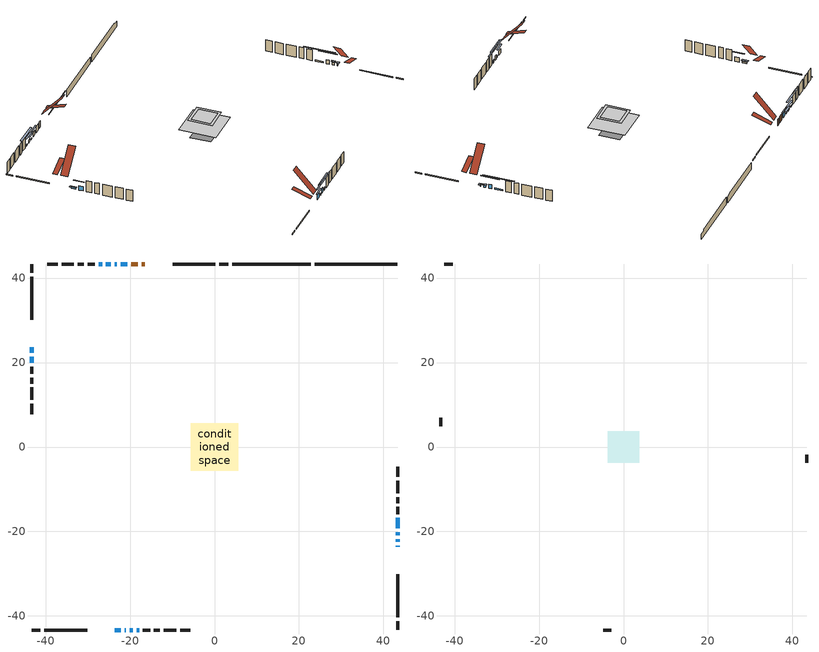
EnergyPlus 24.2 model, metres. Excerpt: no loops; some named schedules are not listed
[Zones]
conditioned space
 floor adiabatic (AdiabaticFloorConstruction): -5.62,-5.62 -5.62,5.62 5.62,5.62 5.62,-5.62 z1.82
 floor foundation (Slab1 construction): -3.18,-3.18 -3.18,3.18 3.18,3.18 3.18,-3.18 z-1.71
 floor foundation (Slab1 construction 1): -3.1,-3.1 -3.1,3.1 3.1,3.1 3.1,-3.1 z-1.73
 wall outside (RimJoist1 construction): 3.22,43.33 1.12,43.33 / -43.33,-43.33 -41.23,-43.33 / -43.33,43.33 -43.33,41.23 / 43.33,-43.33 43.33,-41.23 z0.6:0.9
 wall outside (RimJoist2 construction): 0.19,43.33 -9.94,43.33 / -40.3,-43.33 -30.17,-43.33 / -43.33,40.3 -43.33,30.17 / 43.33,-40.3 43.33,-30.17 z0.6:0.9
 wall outside (AdiabaticWallConstruction 1): -16.46,43.33 -17.2,43.33 / -18.13,43.33 -19.76,43.33 z0.6:2.63
 wall outside (AdiabaticWallConstruction): -20.69,43.33 -22.17,43.33 z0.6:2.02; -23.09,43.33 -23.63,43.33 z0.6:0.88; 43.33,-23.65 43.33,-23.42 / -21.25,-43.33 -21.01,-43.33 z0.6:1.21; -24.55,43.33 -25.7,43.33 z0.6:1.59; -43.33,23.65 -43.33,22.27 z0.6:1.13; 43.33,-22.49 43.33,-21.88 z0.6:1.39; 43.33,-20.95 43.33,-20.16 z0.6:1.87; 43.33,-19.24 43.33,-16.8 / -26.63,43.33 -27.44,43.33 z0.6:1.03; -23.65,-43.33 -22.17,-43.33 z0.6:2; -20.09,-43.33 -19.38,-43.33 / -43.33,21.35 -43.33,19.93 z0.6:2.1; -18.45,-43.33 -17.86,-43.33 z0.6:1.46
 wall outside (Wall1 construction): -28.37,43.33 -30.04,43.33 / -16.93,-43.33 -15.26,-43.33 / -43.33,19 -43.33,17.32 / 43.33,-15.87 43.33,-14.19 z0.6:4.26
 wall outside (Wall2 construction): -30.97,43.33 -32.34,43.33 / -14.33,-43.33 -12.97,-43.33 / -43.33,16.4 -43.33,15.03 / 43.33,-13.26 43.33,-11.9 z0.6:4.26
 wall outside (Wall3 construction): -33.27,43.33 -36.21,43.33 / -12.04,-43.33 -9.1,-43.33 / -43.33,14.1 -43.33,11.16 / 43.33,-10.97 43.33,-8.03 z0.6:4.26
 wall outside (Wall4 construction): -37.14,43.33 -39.56,43.33 / -8.17,-43.33 -5.75,-43.33 / -43.33,10.23 -43.33,7.81 / 43.33,-7.1 43.33,-4.68 z0.6:4.26
 wall foundation (FoundationWall1 construction): 23.72,43.33,-1.71 23.72,43.33,0.6 41.37,43.33,0.6 41.37,43.33,0.06 43.33,43.33,0.06 43.33,43.33,-1.71
 wall foundation (FoundationWall2 construction): 4.15,43.33,-1.73 4.15,43.33,0.53 20.93,43.33,0.53 20.93,43.33,0.34 22.8,43.33,0.34 22.8,43.33,-1.73
 window (WindowConstruction): -20.69,43.33 -22.16,43.33 z0.6:2.02
 window (WindowConstruction 10): -23.09,43.33 -23.63,43.33 z0.6:0.88
 window (WindowConstruction 11): 43.33,-23.65 43.33,-23.42 z0.6:1.21
 window (WindowConstruction 5): -24.56,43.33 -25.7,43.33 z0.6:1.59
 window (WindowConstruction 6): -43.33,23.65 -43.33,22.28 z0.6:1.13
 window (WindowConstruction 7): 43.33,-22.49 43.33,-21.88 z0.6:1.39
 window (WindowConstruction 8): 43.33,-20.95 43.33,-20.17 z0.6:1.87
 window (WindowConstruction 12): 43.33,-19.24 43.33,-16.8 z0.6:1.03
 window (WindowConstruction 13): -26.63,43.33 -27.44,43.33 z0.6:1.03
 window (WindowConstruction 1): -23.65,-43.33 -22.17,-43.33 z0.6:2
 window (WindowConstruction 9): -21.24,-43.33 -21.02,-43.33 z0.6:1.21
 window (WindowConstruction 2): -20.09,-43.33 -19.38,-43.33 z0.6:2.1
 window (WindowConstruction 3): -18.45,-43.33 -17.86,-43.33 z0.6:1.46
 window (WindowConstruction 4): -43.33,21.35 -43.33,19.93 z0.6:2.1
 door (Door): -16.46,43.33 -17.2,43.33 z0.6:2.63
 door (Door 1): -18.13,43.33 -19.76,43.33 z0.6:2.63
 ceiling adiabatic (AdiabaticFloorConstruction): 5.62,-5.62 5.62,5.62 -5.62,5.62 -5.62,-5.62 z1.82
attic - vented
 floor to conditioned space (Floor1 construction Reversed): -2.9,-2.9 -2.9,2.9 2.9,2.9 2.9,-2.9 z4.26
 floor to conditioned space (Floor2 construction Reversed): -3.7,-3.7 -3.7,3.7 3.7,3.7 3.7,-3.7 z4.26
 wall outside (Wall5 construction): -40.49,43.33 -42.4,43.33 / -4.82,-43.33 -2.9,-43.33 / -43.33,6.88 -43.33,4.97 / 43.33,-3.75 43.33,-1.84 z0.6:4.26
 roof outside (Roof1 construction): -12.36,43.33,4.26 -12.36,37.68,6.14 -10.87,37.68,6.14 -10.87,43.33,4.26; -27.75,-43.33,4.26 -27.75,-37.68,6.14 -29.24,-37.68,6.14 -29.24,-43.33,4.26; -43.33,27.75,4.26 -37.68,27.75,6.14 -37.68,29.24,6.14 -43.33,29.24,4.26; 43.33,-27.75,4.26 37.68,-27.75,6.14 37.68,-29.24,6.14 43.33,-29.24,4.26
 roof outside (Roof2 construction): -15.53,43.33,4.26 -15.53,37.23,10.86 -13.29,37.23,10.86 -13.29,43.33,4.26; -24.58,-43.33,4.26 -24.58,-37.23,10.86 -26.83,-37.23,10.86 -26.83,-43.33,4.26; -43.33,24.58,4.26 -37.23,24.58,10.86 -37.23,26.83,10.86 -43.33,26.83,4.26; 43.33,-24.58,4.26 37.23,-24.58,10.86 37.23,-26.83,10.86 43.33,-26.83,4.26
shading: -23.08,43.33 -19.78,43.33 -19.78,43.58 -23.08,43.58 z2.93; -24.85,43.33 -21.87,43.33 -21.87,43.84 -24.85,43.84 z2.1; 43.33,-23.14 43.33,-23.93 44.04,-23.93 44.04,-23.14 z1.49; -26.92,43.33 -23.34,43.33 -23.34,43.79 -26.92,43.79 z2.81; -43.33,21.98 -43.33,23.95 -43.79,23.95 -43.79,21.98 z1.43; 43.33,-21.58 43.33,-22.79 43.94,-22.79 43.94,-21.58 z1.69; 43.33,-17.72 43.33,-23.39 43.58,-23.39 43.58,-17.72 z4.31; 43.33,-13.14 43.33,-22.9 43.58,-22.9 43.58,-13.14 z4.69; -30.79,43.33 -23.28,43.33 -23.28,43.79 -30.79,43.79 z4.38; -21.26,-43.33 -24.56,-43.33 -24.56,-43.58 -21.26,-43.58 z2.91; -17.82,-43.33 -24.45,-43.33 -24.45,-43.61 -17.82,-43.61 z4.41; -16.33,-43.33 -23.14,-43.33 -23.14,-43.58 -16.33,-43.58 z5.15; -14.81,-43.33 -21.5,-43.33 -21.5,-43.58 -14.81,-43.58 z4.51; -43.33,18.41 -43.33,22.87 -43.58,22.87 -43.58,18.41 z3.62
[Building]
Building 1: Terrain=Suburbs
[Site:Location]
Moncton Intl AP_NB: Latitude {deg}=46.11; Longitude {deg}=-64.68; Time Zone {hr}=-4; Elevation {m}=71; Keep Site Location Information=Yes
[Site:GroundTemperature:Shallow]
1.33672, -0.726403, -0.891626, 0.0874321, 4.0178, 7.92987, 11.3214, 13.4699, 13.6524, 11.905, 8.59993, 4.80787
[Site:WaterMainsTemperature]
Calculation Method=Schedule; Temperature Schedule=mains temperature schedule
[Material] Roughness=Rough; Thermal Absorptance=0.9
Name | Thickness {m} | Conductivity {W/m-K} | Density {kg/m3} | Specific Heat {J/kg-K} | Solar Absorptance | Visible Absorptance
asphalt or fiberglass shingles | 0.00635 | 0.162714 | 1121.4 | 1465.45 | 0.4 | 0.4
ceiling loosefill ins | 0.0846667 | 0.0480833 | 16.02 | 1046.75 | 0.7 | 0.7
ceiling stud and cavity | 0.1397 | 0.101195 | 65.682 | 1177.47 | 0.7 | 0.7
ceiling stud and cavity 1 | 0.1397 | 0.0862361 | 65.682 | 1177.47 | 0.7 | 0.7
concrete 4.0 in. | 0.1016 | 1.803125 | 2242.8 | 837.4 | 0.7 | 0.7
concrete 8.0 in. | 0.2032 | 1.803125 | 2242.8 | 837.4 | 0.7 | 0.7
door material | 0.04445 | 0.188738 | 512.64 | 1214.23 | 0.7 | 0.7
floor covering | 0.0127 | 0.0433444 | 54.468 | 1339.84 | 0.6 | 0.6
floor rigid ins; wall rigid ins 1 | 0.512978 | 0.029427 | 32.04 | 1214.23 | 0.7 | 0.7
floor stud and cavity | 0.1397 | 1.75129 | 37.0049 | 1207.88 | 0.7 | 0.7
furniture material conditioned space 1 | 0.1524 | 0.115458 | 640.8 | 1214.23 | 0.6 | 0.6
gypsum board | 0.0127 | 0.160291 | 801 | 837.4 | 0.6 | 0.6
osb sheathing 0.5 in. | 0.0127 | 0.115458 | 512.64 | 1214.23 | 0.7 | 0.7
osb sheathing 0.75 in. | 0.01905 | 0.115458 | 512.64 | 1214.23 | 0.7 | 0.7
rim joist stud and cavity | 0.0508 | 24.0425 | 6.31874 | 1174.65 | 0.6 | 0.6
rim joist stud and cavity 1 | 0.0508 | 0.153904 | 50.32683 | 1063.81 | 0.6 | 0.6
wall rigid ins | 0.051816 | 0.029427 | 32.04 | 1214.23 | 0.7 | 0.7
wall stud and cavity | 0.1397 | 0.305156 | 139.0536 | 1170.24 | 0.7 | 0.7
wall stud and cavity 1 | 0.1397 | 1.25953 | 139.0536 | 1170.24 | 0.7 | 0.7
wall stud and cavity 2 | 0.1397 | 0.261849 | 139.0536 | 1170.24 | 0.7 | 0.7
wall stud and cavity 3 | 0.1397 | 0.270786 | 139.0536 | 1170.24 | 0.7 | 0.7
wall stud and cavity 4 | 0.0889 | 6.1454 | 50.32683 | 1063.81 | 0.6 | 0.6
wall stud and cavity 5 | 0.0889 | 0.380278 | 52.3479 | 1209.89 | 0.7 | 0.7
wall stud and cavity 6 | 0.0889 | 0.391764 | 83.0341 | 1211.67 | 0.7 | 0.7
wood siding | 0.0254 | 0.102417 | 544.68 | 1172.36 | 0.4 | 0.4
wood siding 1 | 0.00254 | 0.102417 | 544.68 | 1172.36 | 0.4 | 0.4
wood siding 2; wood siding 3; wood siding 4 | 0.0254 | 0.102417 | 544.68 | 1172.36 | 0.7 | 0.7
[WindowMaterial:SimpleGlazingSystem]
Name | U-Factor {W/m2-K} | Solar Heat Gain Coefficient
WindowMaterial | 5.05796 | 0.6
WindowMaterial 1 | 5.05001 | 0.6
WindowMaterial 10 | 2.70102 | 0.44
WindowMaterial 11 | 3.05874 | 0.4
WindowMaterial 2 | 5.0608 | 0.6
WindowMaterial 3 | 2.134928 | 0.46
WindowMaterial 4 | 5.37877 | 0.72
WindowMaterial 5 | 2.0191 | 0.54
WindowMaterial 6 | 2.18206 | 0.43
WindowMaterial 7 | 2.137767 | 0.46
WindowMaterial 8 | 5.03979 | 0.6
WindowMaterial 9 | 2.77995 | 0.41
[Construction]
AdiabaticFloorConstruction: floor stud and cavity, floor rigid ins, osb sheathing 0.75 in., floor covering
AdiabaticWallConstruction: wood siding 3, wall rigid ins 1, wall stud and cavity 5, gypsum board
AdiabaticWallConstruction 1: wood siding 4, wall rigid ins 1, wall stud and cavity 5, gypsum board
Door; Door 1: door material
Floor1 construction Reversed: gypsum board, ceiling stud and cavity, ceiling loosefill ins
Floor2 construction Reversed: gypsum board, ceiling stud and cavity 1, ceiling loosefill ins
FoundationWall1 construction; FoundationWall2 construction: concrete 8.0 in.
furniture construction conditioned space 1: furniture material conditioned space 1
PartitionWallConstruction: gypsum board, wall stud and cavity 6, gypsum board
RimJoist1 construction: wood siding 2, rim joist stud and cavity
RimJoist2 construction: wood siding 2, rim joist stud and cavity 1
Roof1 construction; Roof2 construction: asphalt or fiberglass shingles
Slab1 construction; Slab1 construction 1: concrete 4.0 in.
Wall1 construction: wood siding, wall rigid ins, osb sheathing 0.5 in., wall stud and cavity, gypsum board
Wall2 construction: wood siding, osb sheathing 0.5 in., wall stud and cavity 1, gypsum board
Wall3 construction: wood siding, wall rigid ins, osb sheathing 0.5 in., wall stud and cavity 2, gypsum board
Wall4 construction: wood siding, wall rigid ins, osb sheathing 0.5 in., wall stud and cavity 3, gypsum board
Wall5 construction: wood siding 1, wall stud and cavity 4
WindowConstruction: WindowMaterial
WindowConstruction 1: WindowMaterial 1
WindowConstruction 10: WindowMaterial 10
WindowConstruction 11; WindowConstruction 9: WindowMaterial 9
WindowConstruction 12; WindowConstruction 13: WindowMaterial 11
WindowConstruction 2: WindowMaterial 2
WindowConstruction 3: WindowMaterial 3
WindowConstruction 4: WindowMaterial 4
WindowConstruction 5: WindowMaterial 5
WindowConstruction 6: WindowMaterial 6
WindowConstruction 7: WindowMaterial 7
WindowConstruction 8: WindowMaterial 8
[Zone] Multiplier=1; Part of Total Floor Area=Yes
Name | Volume {m3}
attic - vented | 80.1104
conditioned space | 506.5
[Space]
Name | Zone | Volume {m3}
attic - vented 1 | attic - vented | 80.1104
conditioned space 1 | conditioned space | 506.5
[ZoneInfiltration:EffectiveLeakageArea]
infil attic - vented 1: Zone or Space=attic - vented 1; Schedule=Always On Discrete; Effective Air Leakage Area {cm2}=3121.06; Stack Coefficient=0.000713794; Wind Coefficient=1.80512e-05
[ZoneMixing]
whole house fan mix: Zone or Space=attic - vented; Schedule=Always On Continuous; Design Flow Rate Calculation Method=Flow/Zone; Design Flow Rate {m3/s}=0; Source Zone or Space=conditioned space
[SurfaceProperty:ExposedFoundationPerimeter] Exposed Perimeter Calculation Method=TotalExposedPerimeter
Name | Total Exposed Perimeter {m}
Slab1 | 19.605
Slab1 1 | 18.648
[InternalMass] Zone or ZoneList=conditioned space; Space or SpaceList=conditioned space 1
Name | Construction | Surface Area {m2}
furniture mass conditioned space 1 | furniture construction conditioned space 1 | 82.0798
partition wall mass | PartitionWallConstruction | 205.2
[Lights]
interior lighting: Zone or ZoneList or Space or SpaceList=conditioned space 1; Schedule=interior lighting schedule; Design Level Calculation Method=LightingLevel; Lighting Level {W}=343.2; Return Air Fraction=0; Fraction Radiant=0.6; Fraction Visible=0.2; Fraction Replaceable=1
[People]
occupants: Zone or ZoneList or Space or SpaceList=conditioned space 1; Number of People Schedule=occupants schedule; Number of People Calculation Method=People; Number of People=3; Fraction Radiant=0.314171; Sensible Heat Fraction=0.56303; Activity Level Schedule=occupants activity schedule; Carbon Dioxide Generation Rate {m3/s-W}=0; Enable ASHRAE 55 Comfort Warnings=No; Mean Radiant Temperature Calculation Type=EnclosureAveraged
[ElectricEquipment] Zone or ZoneList or Space or SpaceList=conditioned space 1; Design Level Calculation Method=EquipmentLevel
Name | Schedule | Design Level {W} | Fraction Latent | Fraction Radiant | Fraction Lost
clothes dryer | clothes dryer schedule | 140.772 | 0.015 | 0.081 | 0.85
clothes washer | clothes washer schedule | 32.1985 | 0.03 | 0.162 | 0.7
cooking range | cooking range schedule | 215.147 | 0.08 | 0.432 | 0.2
dishwasher | dishwasher schedule | 66.8632 | 0.3 | 0.18 | 0.4
fridge | fridge schedule | 72.9452 | 0 | 0.6 | 0
mech vent bath fan 0 | mech vent bath fan 0 schedule | 25.1 | 0 | 0 | 1
mech vent house fan | mech vent house fan schedule | 0 | 0 | 0 | 1
mech vent house fan cfis | mech vent house fan cfis schedule | 0 | 0 | 0 | 0
misc plug loads | misc plug loads schedule | 494.7 | 0.045 | 0.513 | 0.1
whole house fan | Always On Discrete | 0 | 0 | 0 | 1
[OtherEquipment] Zone or ZoneList or Space or SpaceList=conditioned space 1; Design Level Calculation Method=EquipmentLevel
Name | Fuel Type | Schedule | Design Level {W} | Fraction Latent | Fraction Radiant | Fraction Lost
clothes dryer 1 | Electricity | clothes dryer schedule | 0 | 0.015 | 0.081 | 0.85
cooking range 1 | Electricity | cooking range schedule | 0 | 0.08 | 0.432 | 0.2
general water use latent | None | general water use schedule | 62.594 | 1 | 0 | 0
general water use sensible | None | general water use schedule | -61.6891 | 0 | 0.6 | 0
mech vent house fan latent load | None | Always On Discrete | 0 | 1 | 0 | 0
mech vent house fan sensible load | None | Always On Discrete | 0 | 0 | 0 | 0
water heater energy adjustment1 | Electricity | Always On Discrete | 0.01 | 0 | 0 | 1
[ZoneInfiltration:DesignFlowRate] Zone or ZoneList or Space or SpaceList=conditioned space 1; Schedule=Always On Discrete; Design Flow Rate Calculation Method=Flow/Zone; Design Flow Rate {m3/s}=0
infil flow; natural vent flow; whole house fan flow
[Foundation:Kiva] Initial Indoor Air Temperature {C}=18; Wall Depth Below Slab {m}=0.2032
Name | Wall Height Above Grade {m}
Foundation Kiva 1 | 0.599999
Foundation Kiva 2 | 0.529986
[Foundation:Kiva:Settings]
Soil Conductivity {W/m-K}=0.849921; Soil Density {kg/m3}=1842.3; Soil Specific Heat {J/kg-K}=418.7; Ground Solar Absorptivity=0.9; Ground Thermal Absorptivity=0.9; Ground Surface Roughness {m}=0.03; Far-Field Width {m}=40; Deep-Ground Boundary Condition=ZeroFlux; Deep-Ground Depth {m}=40; Minimum Cell Dimension {m}=0.2; Maximum Cell Growth Coefficient=3; Simulation Timestep=Timestep
[Exterior:Lights]
exterior lighting: Schedule=exterior lighting schedule; Design Level {W}=75.6
[Schedule:Constant]
Name | Hourly Value
Always On Continuous; mech vent house fan schedule; mech vent house fan cfis schedule; Always On Discrete | 1
occupants activity schedule | 117.228
fridge schedule | 0
[Schedule:Week:Daily]
interior lighting schedule Week Rule - Jan1-Jan27: interior lighting schedule day, interior lighting schedule day, interior lighting schedule day, interior lighting schedule day, interior lighting schedule day, interior lighting schedule day, interior lighting schedule day, interior lighting schedule default day, interior lighting schedule default day, interior lighting schedule default day, interior lighting schedule default day, interior lighting schedule default day
interior lighting schedule Week Rule - Jan28-Feb3: interior lighting schedule day, interior lighting schedule day, interior lighting schedule day, interior lighting schedule day, interior lighting schedule day 1, interior lighting schedule day 1, interior lighting schedule day 1, interior lighting schedule default day, interior lighting schedule default day, interior lighting schedule default day, interior lighting schedule default day, interior lighting schedule default day
interior lighting schedule Week Rule - Feb4-Feb24: interior lighting schedule day 1, interior lighting schedule day 1, interior lighting schedule day 1, interior lighting schedule day 1, interior lighting schedule day 1, interior lighting schedule day 1, interior lighting schedule day 1, interior lighting schedule default day, interior lighting schedule default day, interior lighting schedule default day, interior lighting schedule default day, interior lighting schedule default day
interior lighting schedule Week Rule - Feb25-Mar3: interior lighting schedule day 1, interior lighting schedule day 1, interior lighting schedule day 1, interior lighting schedule day 1, interior lighting schedule day 2, interior lighting schedule day 2, interior lighting schedule day 2, interior lighting schedule default day, interior lighting schedule default day, interior lighting schedule default day, interior lighting schedule default day, interior lighting schedule default day
interior lighting schedule Week Rule - Mar4-Mar31: interior lighting schedule day 2, interior lighting schedule day 2, interior lighting schedule day 2, interior lighting schedule day 2, interior lighting schedule day 2, interior lighting schedule day 2, interior lighting schedule day 2, interior lighting schedule default day, interior lighting schedule default day, interior lighting schedule default day, interior lighting schedule default day, interior lighting schedule default day
interior lighting schedule Week Rule - Apr1-Apr28: interior lighting schedule day 3, interior lighting schedule day 3, interior lighting schedule day 3, interior lighting schedule day 3, interior lighting schedule day 3, interior lighting schedule day 3, interior lighting schedule day 3, interior lighting schedule default day, interior lighting schedule default day, interior lighting schedule default day, interior lighting schedule default day, interior lighting schedule default day
interior lighting schedule Week Rule - Apr29-May5: interior lighting schedule day 3, interior lighting schedule day 3, interior lighting schedule day 4, interior lighting schedule day 4, interior lighting schedule day 4, interior lighting schedule day 4, interior lighting schedule day 4, interior lighting schedule default day, interior lighting schedule default day, interior lighting schedule default day, interior lighting schedule default day, interior lighting schedule default day
interior lighting schedule Week Rule - May6-May26: interior lighting schedule day 4, interior lighting schedule day 4, interior lighting schedule day 4, interior lighting schedule day 4, interior lighting schedule day 4, interior lighting schedule day 4, interior lighting schedule day 4, interior lighting schedule default day, interior lighting schedule default day, interior lighting schedule default day, interior lighting schedule default day, interior lighting schedule default day
interior lighting schedule Week Rule - May27-Jun2: interior lighting schedule day 4, interior lighting schedule day 4, interior lighting schedule day 4, interior lighting schedule day 4, interior lighting schedule day 4, interior lighting schedule day 5, interior lighting schedule day 5, interior lighting schedule default day, interior lighting schedule default day, interior lighting schedule default day, interior lighting schedule default day, interior lighting schedule default day
interior lighting schedule Week Rule - Jun3-Jun30: interior lighting schedule day 5, interior lighting schedule day 5, interior lighting schedule day 5, interior lighting schedule day 5, interior lighting schedule day 5, interior lighting schedule day 5, interior lighting schedule day 5, interior lighting schedule default day, interior lighting schedule default day, interior lighting schedule default day, interior lighting schedule default day, interior lighting schedule default day
interior lighting schedule Week Rule - Jul1-Jul28: interior lighting schedule day 6, interior lighting schedule day 6, interior lighting schedule day 6, interior lighting schedule day 6, interior lighting schedule day 6, interior lighting schedule day 6, interior lighting schedule day 6, interior lighting schedule default day, interior lighting schedule default day, interior lighting schedule default day, interior lighting schedule default day, interior lighting schedule default day
interior lighting schedule Week Rule - Jul29-Aug4: interior lighting schedule day 6, interior lighting schedule day 6, interior lighting schedule day 6, interior lighting schedule day 7, interior lighting schedule day 7, interior lighting schedule day 7, interior lighting schedule day 7, interior lighting schedule default day, interior lighting schedule default day, interior lighting schedule default day, interior lighting schedule default day, interior lighting schedule default day
interior lighting schedule Week Rule - Aug5-Aug25: interior lighting schedule day 7, interior lighting schedule day 7, interior lighting schedule day 7, interior lighting schedule day 7, interior lighting schedule day 7, interior lighting schedule day 7, interior lighting schedule day 7, interior lighting schedule default day, interior lighting schedule default day, interior lighting schedule default day, interior lighting schedule default day, interior lighting schedule default day
interior lighting schedule Week Rule - Aug26-Sep1: interior lighting schedule day 7, interior lighting schedule day 7, interior lighting schedule day 7, interior lighting schedule day 7, interior lighting schedule day 7, interior lighting schedule day 7, interior lighting schedule day 8, interior lighting schedule default day, interior lighting schedule default day, interior lighting schedule default day, interior lighting schedule default day, interior lighting schedule default day
interior lighting schedule Week Rule - Sep2-Sep29: interior lighting schedule day 8, interior lighting schedule day 8, interior lighting schedule day 8, interior lighting schedule day 8, interior lighting schedule day 8, interior lighting schedule day 8, interior lighting schedule day 8, interior lighting schedule default day, interior lighting schedule default day, interior lighting schedule default day, interior lighting schedule default day, interior lighting schedule default day
interior lighting schedule Week Rule - Sep30-Oct6: interior lighting schedule day 8, interior lighting schedule day 9, interior lighting schedule day 9, interior lighting schedule day 9, interior lighting schedule day 9, interior lighting schedule day 9, interior lighting schedule day 9, interior lighting schedule default day, interior lighting schedule default day, interior lighting schedule default day, interior lighting schedule default day, interior lighting schedule default day
interior lighting schedule Week Rule - Oct7-Oct27: interior lighting schedule day 9, interior lighting schedule day 9, interior lighting schedule day 9, interior lighting schedule day 9, interior lighting schedule day 9, interior lighting schedule day 9, interior lighting schedule day 9, interior lighting schedule default day, interior lighting schedule default day, interior lighting schedule default day, interior lighting schedule default day, interior lighting schedule default day
interior lighting schedule Week Rule - Oct28-Nov3: interior lighting schedule day 9, interior lighting schedule day 9, interior lighting schedule day 9, interior lighting schedule day 9, interior lighting schedule day 10, interior lighting schedule day 10, interior lighting schedule day 10, interior lighting schedule default day, interior lighting schedule default day, interior lighting schedule default day, interior lighting schedule default day, interior lighting schedule default day
interior lighting schedule Week Rule - Nov4-Nov24: interior lighting schedule day 10, interior lighting schedule day 10, interior lighting schedule day 10, interior lighting schedule day 10, interior lighting schedule day 10, interior lighting schedule day 10, interior lighting schedule day 10, interior lighting schedule default day, interior lighting schedule default day, interior lighting schedule default day, interior lighting schedule default day, interior lighting schedule default day
interior lighting schedule Week Rule - Nov25-Dec1: interior lighting schedule day 10, interior lighting schedule day 10, interior lighting schedule day 10, interior lighting schedule day 10, interior lighting schedule day 10, interior lighting schedule day 10, interior lighting schedule day 11, interior lighting schedule default day, interior lighting schedule default day, interior lighting schedule default day, interior lighting schedule default day, interior lighting schedule default day
interior lighting schedule Week Rule - Dec2-Dec31: interior lighting schedule day 11, interior lighting schedule day 11, interior lighting schedule day 11, interior lighting schedule day 11, interior lighting schedule day 11, interior lighting schedule day 11, interior lighting schedule day 11, interior lighting schedule default day, interior lighting schedule default day, interior lighting schedule default day, interior lighting schedule default day, interior lighting schedule default day
occupants schedule Week Rule - Jan1-Dec31: occupants schedule day, occupants schedule day, occupants schedule day, occupants schedule day, occupants schedule day, occupants schedule day, occupants schedule day, occupants schedule default day, occupants schedule default day, occupants schedule default day, occupants schedule default day, occupants schedule default day
clothes dryer schedule Week Rule - Jan1-Dec31: clothes dryer schedule day, clothes dryer schedule day, clothes dryer schedule day, clothes dryer schedule day, clothes dryer schedule day, clothes dryer schedule day, clothes dryer schedule day, clothes dryer schedule default day, clothes dryer schedule default day, clothes dryer schedule default day, clothes dryer schedule default day, clothes dryer schedule default day
clothes washer schedule Week Rule - Jan1-Dec31: clothes washer schedule day, clothes washer schedule day, clothes washer schedule day, clothes washer schedule day, clothes washer schedule day, clothes washer schedule day, clothes washer schedule day, clothes washer schedule default day, clothes washer schedule default day, clothes washer schedule default day, clothes washer schedule default day, clothes washer schedule default day
cooking range schedule Week Rule - Jan1-Dec31: cooking range schedule day, cooking range schedule day, cooking range schedule day, cooking range schedule day, cooking range schedule day, cooking range schedule day, cooking range schedule day, cooking range schedule default day, cooking range schedule default day, cooking range schedule default day, cooking range schedule default day, cooking range schedule default day
dishwasher schedule Week Rule - Jan1-Dec31: dishwasher schedule day, dishwasher schedule day, dishwasher schedule day, dishwasher schedule day, dishwasher schedule day, dishwasher schedule day, dishwasher schedule day, dishwasher schedule default day, dishwasher schedule default day, dishwasher schedule default day, dishwasher schedule default day, dishwasher schedule default day
mech vent bath fan 0 schedule Week Rule - Jan1-Dec31: mech vent bath fan 0 schedule day, mech vent bath fan 0 schedule day, mech vent bath fan 0 schedule day, mech vent bath fan 0 schedule day, mech vent bath fan 0 schedule day, mech vent bath fan 0 schedule day, mech vent bath fan 0 schedule day, mech vent bath fan 0 schedule default day, mech vent bath fan 0 schedule default day, mech vent bath fan 0 schedule default day, mech vent bath fan 0 schedule default day, mech vent bath fan 0 schedule default day
misc plug loads schedule Week Rule - Jan1-Dec31: misc plug loads schedule day, misc plug loads schedule day, misc plug loads schedule day, misc plug loads schedule day, misc plug loads schedule day, misc plug loads schedule day, misc plug loads schedule day, misc plug loads schedule default day, misc plug loads schedule default day, misc plug loads schedule default day, misc plug loads schedule default day, misc plug loads schedule default day
general water use schedule Week Rule - Jan1-Dec31: general water use schedule day, general water use schedule day, general water use schedule day, general water use schedule day, general water use schedule day, general water use schedule day, general water use schedule day, general water use schedule default day, general water use schedule default day, general water use schedule default day, general water use schedule default day, general water use schedule default day
exterior lighting schedule Week Rule - Jan1-Jan27: exterior lighting schedule day, exterior lighting schedule day, exterior lighting schedule day, exterior lighting schedule day, exterior lighting schedule day, exterior lighting schedule day, exterior lighting schedule day, exterior lighting schedule default day, exterior lighting schedule default day, exterior lighting schedule default day, exterior lighting schedule default day, exterior lighting schedule default day
exterior lighting schedule Week Rule - Jan28-Feb3: exterior lighting schedule day, exterior lighting schedule day, exterior lighting schedule day, exterior lighting schedule day, exterior lighting schedule day 1, exterior lighting schedule day 1, exterior lighting schedule day 1, exterior lighting schedule default day, exterior lighting schedule default day, exterior lighting schedule default day, exterior lighting schedule default day, exterior lighting schedule default day
exterior lighting schedule Week Rule - Feb4-Feb24: exterior lighting schedule day 1, exterior lighting schedule day 1, exterior lighting schedule day 1, exterior lighting schedule day 1, exterior lighting schedule day 1, exterior lighting schedule day 1, exterior lighting schedule day 1, exterior lighting schedule default day, exterior lighting schedule default day, exterior lighting schedule default day, exterior lighting schedule default day, exterior lighting schedule default day
exterior lighting schedule Week Rule - Feb25-Mar3: exterior lighting schedule day 1, exterior lighting schedule day 1, exterior lighting schedule day 1, exterior lighting schedule day 1, exterior lighting schedule day 2, exterior lighting schedule day 2, exterior lighting schedule day 2, exterior lighting schedule default day, exterior lighting schedule default day, exterior lighting schedule default day, exterior lighting schedule default day, exterior lighting schedule default day
exterior lighting schedule Week Rule - Mar4-Mar31: exterior lighting schedule day 2, exterior lighting schedule day 2, exterior lighting schedule day 2, exterior lighting schedule day 2, exterior lighting schedule day 2, exterior lighting schedule day 2, exterior lighting schedule day 2, exterior lighting schedule default day, exterior lighting schedule default day, exterior lighting schedule default day, exterior lighting schedule default day, exterior lighting schedule default day
exterior lighting schedule Week Rule - Apr1-Apr28: exterior lighting schedule day 3, exterior lighting schedule day 3, exterior lighting schedule day 3, exterior lighting schedule day 3, exterior lighting schedule day 3, exterior lighting schedule day 3, exterior lighting schedule day 3, exterior lighting schedule default day, exterior lighting schedule default day, exterior lighting schedule default day, exterior lighting schedule default day, exterior lighting schedule default day
exterior lighting schedule Week Rule - Apr29-May5: exterior lighting schedule day 3, exterior lighting schedule day 3, exterior lighting schedule day 4, exterior lighting schedule day 4, exterior lighting schedule day 4, exterior lighting schedule day 4, exterior lighting schedule day 4, exterior lighting schedule default day, exterior lighting schedule default day, exterior lighting schedule default day, exterior lighting schedule default day, exterior lighting schedule default day
exterior lighting schedule Week Rule - May6-May26: exterior lighting schedule day 4, exterior lighting schedule day 4, exterior lighting schedule day 4, exterior lighting schedule day 4, exterior lighting schedule day 4, exterior lighting schedule day 4, exterior lighting schedule day 4, exterior lighting schedule default day, exterior lighting schedule default day, exterior lighting schedule default day, exterior lighting schedule default day, exterior lighting schedule default day
exterior lighting schedule Week Rule - May27-Jun2: exterior lighting schedule day 4, exterior lighting schedule day 4, exterior lighting schedule day 4, exterior lighting schedule day 4, exterior lighting schedule day 4, exterior lighting schedule day 5, exterior lighting schedule day 5, exterior lighting schedule default day, exterior lighting schedule default day, exterior lighting schedule default day, exterior lighting schedule default day, exterior lighting schedule default day
exterior lighting schedule Week Rule - Jun3-Jun30: exterior lighting schedule day 5, exterior lighting schedule day 5, exterior lighting schedule day 5, exterior lighting schedule day 5, exterior lighting schedule day 5, exterior lighting schedule day 5, exterior lighting schedule day 5, exterior lighting schedule default day, exterior lighting schedule default day, exterior lighting schedule default day, exterior lighting schedule default day, exterior lighting schedule default day
exterior lighting schedule Week Rule - Jul1-Jul28: exterior lighting schedule day 6, exterior lighting schedule day 6, exterior lighting schedule day 6, exterior lighting schedule day 6, exterior lighting schedule day 6, exterior lighting schedule day 6, exterior lighting schedule day 6, exterior lighting schedule default day, exterior lighting schedule default day, exterior lighting schedule default day, exterior lighting schedule default day, exterior lighting schedule default day
exterior lighting schedule Week Rule - Jul29-Aug4: exterior lighting schedule day 6, exterior lighting schedule day 6, exterior lighting schedule day 6, exterior lighting schedule day 7, exterior lighting schedule day 7, exterior lighting schedule day 7, exterior lighting schedule day 7, exterior lighting schedule default day, exterior lighting schedule default day, exterior lighting schedule default day, exterior lighting schedule default day, exterior lighting schedule default day
[Schedule:Year]
interior lighting schedule: interior lighting schedule Week Rule - Jan1-Jan27, 1, 1, 1, 27, interior lighting schedule Week Rule - Jan28-Feb3, 1, 28, 2, 3, interior lighting schedule Week Rule - Feb4-Feb24, 2, 4, 2, 24, interior lighting schedule Week Rule - Feb25-Mar3, 2, 25, 3, 3, interior lighting schedule Week Rule - Mar4-Mar31, 3, 4, 3, 31, interior lighting schedule Week Rule - Apr1-Apr28, 4, 1, 4, 28, interior lighting schedule Week Rule - Apr29-May5, 4, 29, 5, 5, interior lighting schedule Week Rule - May6-May26, 5, 6, 5, 26, interior lighting schedule Week Rule - May27-Jun2, 5, 27, 6, 2, interior lighting schedule Week Rule - Jun3-Jun30, 6, 3, 6, 30, interior lighting schedule Week Rule - Jul1-Jul28, 7, 1, 7, 28, interior lighting schedule Week Rule - Jul29-Aug4, 7, 29, 8, 4, interior lighting schedule Week Rule - Aug5-Aug25, 8, 5, 8, 25, interior lighting schedule Week Rule - Aug26-Sep1, 8, 26, 9, 1, interior lighting schedule Week Rule - Sep2-Sep29, 9, 2, 9, 29, interior lighting schedule Week Rule - Sep30-Oct6, 9, 30, 10, 6, interior lighting schedule Week Rule - Oct7-Oct27, 10, 7, 10, 27, interior lighting schedule Week Rule - Oct28-Nov3, 10, 28, 11, 3, interior lighting schedule Week Rule - Nov4-Nov24, 11, 4, 11, 24, interior lighting schedule Week Rule - Nov25-Dec1, 11, 25, 12, 1, interior lighting schedule Week Rule - Dec2-Dec31, 12, 2, 12, 31
occupants schedule: occupants schedule Week Rule - Jan1-Dec31, 1, 1, 12, 31
clothes dryer schedule: clothes dryer schedule Week Rule - Jan1-Dec31, 1, 1, 12, 31
clothes washer schedule: clothes washer schedule Week Rule - Jan1-Dec31, 1, 1, 12, 31
cooking range schedule: cooking range schedule Week Rule - Jan1-Dec31, 1, 1, 12, 31
dishwasher schedule: dishwasher schedule Week Rule - Jan1-Dec31, 1, 1, 12, 31
mech vent bath fan 0 schedule: mech vent bath fan 0 schedule Week Rule - Jan1-Dec31, 1, 1, 12, 31
misc plug loads schedule: misc plug loads schedule Week Rule - Jan1-Dec31, 1, 1, 12, 31
general water use schedule: general water use schedule Week Rule - Jan1-Dec31, 1, 1, 12, 31
exterior lighting schedule: exterior lighting schedule Week Rule - Jan1-Jan27, 1, 1, 1, 27, exterior lighting schedule Week Rule - Jan28-Feb3, 1, 28, 2, 3, exterior lighting schedule Week Rule - Feb4-Feb24, 2, 4, 2, 24, exterior lighting schedule Week Rule - Feb25-Mar3, 2, 25, 3, 3, exterior lighting schedule Week Rule - Mar4-Mar31, 3, 4, 3, 31, exterior lighting schedule Week Rule - Apr1-Apr28, 4, 1, 4, 28, exterior lighting schedule Week Rule - Apr29-May5, 4, 29, 5, 5, exterior lighting schedule Week Rule - May6-May26, 5, 6, 5, 26, exterior lighting schedule Week Rule - May27-Jun2, 5, 27, 6, 2, exterior lighting schedule Week Rule - Jun3-Jun30, 6, 3, 6, 30, exterior lighting schedule Week Rule - Jul1-Jul28, 7, 1, 7, 28, exterior lighting schedule Week Rule - Jul29-Aug4, 7, 29, 8, 4, exterior lighting schedule Week Rule - Aug5-Aug25, 8, 5, 8, 25, exterior lighting schedule Week Rule - Aug26-Sep1, 8, 26, 9, 1, exterior lighting schedule Week Rule - Sep2-Sep29, 9, 2, 9, 29, exterior lighting schedule Week Rule - Sep30-Oct6, 9, 30, 10, 6, exterior lighting schedule Week Rule - Oct7-Oct27, 10, 7, 10, 27, exterior lighting schedule Week Rule - Oct28-Nov3, 10, 28, 11, 3, exterior lighting schedule Week Rule - Nov4-Nov24, 11, 4, 11, 24, exterior lighting schedule Week Rule - Nov25-Dec1, 11, 25, 12, 1, exterior lighting schedule Week Rule - Dec2-Dec31, 12, 2, 12, 31
[Schedule:Compact]
mains temperature schedule: Through: 01/01, For: AllDays, Until: 24:00, 6.09, Through: 01/02, For: AllDays, Until: 24:00, 6.02167, Through: 01/03, For: AllDays, Until: 24:00, 5.95444, Through: 01/04, For: AllDays, Until: 24:00, 5.88833, Through: 01/05, For: AllDays, Until: 24:00, 5.82333, Through: 01/06, For: AllDays, Until: 24:00, 5.75944, Through: 01/07, For: AllDays, Until: 24:00, 5.69667, Through: 01/08, For: AllDays, Until: 24:00, 5.635, Through: 01/09, For: AllDays, Until: 24:00, 5.57444, Through: 01/10, For: AllDays, Until: 24:00, 5.515, Through: 01/11, For: AllDays, Until: 24:00, 5.45722, Through: 01/12, For: AllDays, Until: 24:00, 5.4, Through: 01/13, For: AllDays, Until: 24:00, 5.34444, Through: 01/14, For: AllDays, Until: 24:00, 5.29, Through: 01/15, For: AllDays, Until: 24:00, 5.23667, Through: 01/16, For: AllDays, Until: 24:00, 5.18444, Through: 01/17, For: AllDays, Until: 24:00, 5.13389, Through: 01/18, For: AllDays, Until: 24:00, 5.085, Through: 01/19, For: AllDays, Until: 24:00, 5.03667, Through: 01/20, For: AllDays, Until: 24:00, 4.99, Through: 01/21, For: AllDays, Until: 24:00, 4.94444, Through: 01/22, For: AllDays, Until: 24:00, 4.90056, Through: 01/23, For: AllDays, Until: 24:00, 4.85833, Through: 01/24, For: AllDays, Until: 24:00, 4.81722, Through: 01/25, For: AllDays, Until: 24:00, 4.77722, Through: 01/26, For: AllDays, Until: 24:00, 4.73889, Through: 01/27, For: AllDays, Until: 24:00, 4.70167, Through: 01/28, For: AllDays, Until: 24:00, 4.66611, Through: 01/29, For: AllDays, Until: 24:00, 4.63222, Through: 01/30, For: AllDays, Until: 24:00, 4.59944, Through: 01/31, For: AllDays, Until: 24:00, 4.56833, Through: 02/01, For: AllDays, Until: 24:00, 4.53889, Through: 02/02, For: AllDays, Until: 24:00, 4.51056, Through: 02/03, For: AllDays, Until: 24:00, 4.48389, Through: 02/04, For: AllDays, Until: 24:00, 4.45889, Through: 02/05, For: AllDays, Until: 24:00, 4.435, Through: 02/06, For: AllDays, Until: 24:00, 4.41278, Through: 02/07, For: AllDays, Until: 24:00, 4.39222, Through: 02/08, For: AllDays, Until: 24:00, 4.37333, Through: 02/09, For: AllDays, Until: 24:00, 4.35556, Through: 02/10, For: AllDays, Until: 24:00, 4.33944, Through: 02/11, For: AllDays, Until: 24:00, 4.325, Through: 02/12, For: AllDays, Until: 24:00, 4.31222, Through: 02/13, For: AllDays, Until: 24:00, 4.30056, Through: 02/14, For: AllDays, Until: 24:00, 4.29056, Through: 02/15, For: AllDays, Until: 24:00, 4.28222, Through: 02/16, For: AllDays, Until: 24:00, 4.27556, Through: 02/17, For: AllDays, Until: 24:00, 4.27056, Through: 02/18, For: AllDays, Until: 24:00, 4.26667, Through: 02/19, For: AllDays, Until: 24:00, 4.265, Through: 02/20, For: AllDays, Until: 24:00, 4.26444, Through: 02/21, For: AllDays, Until: 24:00, 4.26556, Through: 02/22, For: AllDays, Until: 24:00, 4.26833, Through: 02/23, For: AllDays, Until: 24:00, 4.27222, Through: 02/24, For: AllDays, Until: 24:00, 4.27833, Through: 02/25, For: AllDays, Until: 24:00, 4.28556, Through: 02/26, For: AllDays, Until: 24:00, 4.29444, Through: 02/27, For: AllDays, Until: 24:00, 4.305, Through: 02/28, For: AllDays, Until: 24:00, 4.31667, Through: 03/01, For: AllDays, Until: 24:00, 4.33056, Through: 03/02, For: AllDays, Until: 24:00, 4.34556, Through: 03/03, For: AllDays, Until: 24:00, 4.36222, Through: 03/04, For: AllDays, Until: 24:00, 4.38, Through: 03/05, For: AllDays, Until: 24:00, 4.4, Through: 03/06, For: AllDays, Until: 24:00, 4.42111, Through: 03/07, For: AllDays, Until: 24:00, 4.44389, Through: 03/08, For: AllDays, Until: 24:00, 4.46833, Through: 03/09, For: AllDays, Until: 24:00, 4.49389, Through: 03/10, For: AllDays, Until: 24:00, 4.52111, Through: 03/11, For: AllDays, Until: 24:00, 4.55, Through: 03/12, For: AllDays, Until: 24:00, 4.58, Through: 03/13, For: AllDays, Until: 24:00, 4.61167, Through: 03/14, For: AllDays, Until: 24:00, 4.645, Through: 03/15, For: AllDays, Until: 24:00, 4.67944, Through: 03/16, For: AllDays, Until: 24:00, 4.71556, Through: 03/17, For: AllDays, Until: 24:00, 4.75333, Through: 03/18, For: AllDays, Until: 24:00, 4.79222, Through: 03/19, For: AllDays, Until: 24:00, 4.83222, Through: 03/20, For: AllDays, Until: 24:00, 4.87444, Through: 03/21, For: AllDays, Until: 24:00, 4.91722, Through: 03/22, For: AllDays, Until: 24:00, 4.96167, Through: 03/23, For: AllDays, Until: 24:00, 5.00778, Through: 03/24, For: AllDays, Until: 24:00, 5.055, Through: 03/25, For: AllDays, Until: 24:00, 5.10333, Through: 03/26, For: AllDays, Until: 24:00, 5.15333, Through: 03/27, For: AllDays, Until: 24:00, 5.20444, Through: 03/28, For: AllDays, Until: 24:00, 5.25667, Through: 03/29, For: AllDays, Until: 24:00, 5.31056, Through: 03/30, For: AllDays, Until: 24:00, 5.36556, Through: 03/31, For: AllDays, Until: 24:00, 5.42167, Through: 04/01, For: AllDays, Until: 24:00, 5.47889, Through: 04/02, For: AllDays, Until: 24:00, 5.53778, Through: 04/03, For: AllDays, Until: 24:00, 5.59722, Through: 04/04, For: AllDays, Until: 24:00, 5.65833, Through: 04/05, For: AllDays, Until: 24:00, 5.72056, Through: 04/06, For: AllDays, Until: 24:00, 5.78389, Through: 04/07, For: AllDays, Until: 24:00, 5.84833, Through: 04/08, For: AllDays, Until: 24:00, 5.91333, Through: 04/09, For: AllDays, Until: 24:00, 5.98, Through: 04/10, For: AllDays, Until: 24:00, 6.04778, Through: 04/11, For: AllDays, Until: 24:00, 6.11667, Through: 04/12, For: AllDays, Until: 24:00, 6.18611, Through: 04/13, For: AllDays, Until: 24:00, 6.25667, Through: 04/14, For: AllDays, Until: 24:00, 6.32833, Through: 04/15, For: AllDays, Until: 24:00, 6.40111, Through: 04/16, For: AllDays, Until: 24:00, 6.47444, Through: 04/17, For: AllDays, Until: 24:00, 6.54889, Through: 04/18, For: AllDays, Until: 24:00, 6.62444, Through: 04/19, For: AllDays, Until: 24:00, 6.70056, Through: 04/20, For: AllDays, Until: 24:00, 6.77722, Through: 04/21, For: AllDays, Until: 24:00, 6.85556, Through: 04/22, For: AllDays, Until: 24:00, 6.93389, Through: 04/23, For: AllDays, Until: 24:00, 7.01333, Through: 04/24, For: AllDays, Until: 24:00, 7.09333, Through: 04/25, For: AllDays, Until: 24:00, 7.17444, Through: 04/26, For: AllDays, Until: 24:00, 7.25611, Through: 04/27, For: AllDays, Until: 24:00, 7.33833, Through: 04/28, For: AllDays, Until: 24:00, 7.42111, Through: 04/29, For: AllDays, Until: 24:00, 7.505, Through: 04/30, For: AllDays, Until: 24:00, 7.58889, Through: 05/01, For: AllDays, Until: 24:00, 7.67389, Through: 05/02, For: AllDays, Until: 24:00, 7.75889, Through: 05/03, For: AllDays, Until: 24:00, 7.845, Through: 05/04, For: AllDays, Until: 24:00, 7.93111, Through: 05/05, For: AllDays, Until: 24:00, 8.01833, Through: 05/06, For: AllDays, Until: 24:00, 8.10556, Through: 05/07, For: AllDays, Until: 24:00, 8.19333, Through: 05/08, For: AllDays, Until: 24:00, 8.28111, Through: 05/09, For: AllDays, Until: 24:00, 8.36944, Through: 05/10, For: AllDays, Until: 24:00, 8.45833, Through: 05/11, For: AllDays, Until: 24:00, 8.54778, Through: 05/12, For: AllDays, Until: 24:00, 8.63722, Through: 05/13, For: AllDays, Until: 24:00, 8.72667, Through: 05/14, For: AllDays, Until: 24:00, 8.81667, Through: 05/15, For: AllDays, Until: 24:00, 8.90722, Through: 05/16, For: AllDays, Until: 24:00, 8.99722, Through: 05/17, For: AllDays, Until: 24:00, 9.08778, Through: 05/18, For: AllDays, Until: 24:00, 9.17889, Through: 05/19, For: AllDays, Until: 24:00, 9.26944, Through: 05/20, For: AllDays, Until: 24:00, 9.36056, Through: 05/21, For: AllDays, Until: 24:00, 9.45111, Through: 05/22, For: AllDays, Until: 24:00, 9.54222, Through: 05/23, For: AllDays, Until: 24:00, 9.63333, Through: 05/24, For: AllDays, Until: 24:00, 9.72389, Through: 05/25, For: AllDays, Until: 24:00, 9.815, Through: 05/26, For: AllDays, Until: 24:00, 9.90556, Through: 05/27, For: AllDays, Until: 24:00, 9.99667, Through: 05/28, For: AllDays, Until: 24:00, 10.0872, Through: 05/29, For: AllDays, Until: 24:00, 10.1772, Through: 05/30, For: AllDays, Until: 24:00, 10.2678, Through: 05/31, For: AllDays, Until: 24:00, 10.3578, Through: 06/01, For: AllDays, Until: 24:00, 10.4472, Through: 06/02, For: AllDays, Until: 24:00, 10.5367, Through: 06/03, For: AllDays, Until: 24:00, 10.6261, Through: 06/04, For: AllDays, Until: 24:00, 10.715, Through: 06/05, For: AllDays, Until: 24:00, 10.8033, Through: 06/06, For: AllDays, Until: 24:00, 10.8917, Through: 06/07, For: AllDays, Until: 24:00, 10.9794, Through: 06/08, For: AllDays, Until: 24:00, 11.0667, Through: 06/09, For: AllDays, Until: 24:00, 11.1539, Through: 06/10, For: AllDays, Until: 24:00, 11.24, Through: 06/11, For: AllDays, Until: 24:00, 11.3261, Through: 06/12, For: AllDays, Until: 24:00, 11.4117, Through: 06/13, For: AllDays, Until: 24:00, 11.4967, Through: 06/14, For: AllDays, Until: 24:00, 11.5806, Through: 06/15, For: AllDays, Until: 24:00, 11.6644, Through: 06/16, For: AllDays, Until: 24:00, 11.7472, Through: 06/17, For: AllDays, Until: 24:00, 11.83, Through: 06/18, For: AllDays, Until: 24:00, 11.9117, Through: 06/19, For: AllDays, Until: 24:00, 11.9928, Through: 06/20, For: AllDays, Until: 24:00, 12.0728, Through: 06/21, For: AllDays, Until: 24:00, 12.1522, Through: 06/22, For: AllDays, Until: 24:00, 12.2311, Through: 06/23, For: AllDays, Until: 24:00, 12.3094, Through: 06/24, For: AllDays, Until: 24:00, 12.3867, Through: 06/25, For: AllDays, Until: 24:00, 12.4628, Through: 06/26, For: AllDays, Until: 24:00, 12.5383, Through: 06/27, For: AllDays, Until: 24:00, 12.6128, Through: 06/28, For: AllDays, Until: 24:00, 12.6867, Through: 06/29, For: AllDays, Until: 24:00, 12.7594, Through: 06/30, For: AllDays, Until: 24:00, 12.8311, Through: 07/01, For: AllDays, Until: 24:00, 12.9017, Through: 07/02, For: AllDays, Until: 24:00, 12.9717, Through: 07/03, For: AllDays, Until: 24:00, 13.0406, Through: 07/04, For: AllDays, Until: 24:00, 13.1083, Through: 07/05, For: AllDays, Until: 24:00, 13.175, Through: 07/06, For: AllDays, Until: 24:00, 13.2406, Through: 07/07, For: AllDays, Until: 24:00, 13.3056, Through: 07/08, For: AllDays, Until: 24:00, 13.3689, Through: 07/09, For: AllDays, Until: 24:00, 13.4311, Through: 07/10, For: AllDays, Until: 24:00, 13.4922, Through: 07/11, For: AllDays, Until: 24:00, 13.5522, Through: 07/12, For: AllDays, Until: 24:00, 13.6111, Through: 07/13, For: AllDays, Until: 24:00, 13.6689, Through: 07/14, For: AllDays, Until: 24:00, 13.725, Through: 07/15, For: AllDays, Until: 24:00, 13.7806, Through: 07/16, For: AllDays, Until: 24:00, 13.8344, Through: 07/17, For: AllDays, Until: 24:00, 13.8867, Through: 07/18, For: AllDays, Until: 24:00, 13.9383, Through: 07/19, For: AllDays, Until: 24:00, 13.9883, Through: 07/20, For: AllDays, Until: 24:00, 14.0372, Through: 07/21, For: AllDays, Until: 24:00, 14.0844, Through: 07/22, For: AllDays, Until: 24:00, 14.1306, Through: 07/23, For: AllDays, Until: 24:00, 14.175, Through: 07/24, For: AllDays, Until: 24:00, 14.2183, Through: 07/25, For: AllDays, Until: 24:00, 14.2606, Through: 07/26, For: AllDays, Until: 24:00, 14.3011, Through: 07/27, For: AllDays, Until: 24:00, 14.3406, Through: 07/28, For: AllDays, Until: 24:00, 14.3778, Through: 07/29, For: AllDays, Until: 24:00, 14.4144, Through: 07/30, For: AllDays, Until: 24:00, 14.4494, Through: 07/31, For: AllDays, Until: 24:00, 14.4828, Through: 08/01, For: AllDays, Until: 24:00, 14.5144, Through: 08/02, For: AllDays, Until: 24:00, 14.545, Through: 08/03, For: AllDays, Until: 24:00, 14.5739, Through: 08/04, For: AllDays, Until: 24:00, 14.6017, Through: 08/05, For: AllDays, Until: 24:00, 14.6278, Through: 08/06, For: AllDays, Until: 24:00, 14.6522, Through: 08/07, For: AllDays, Until: 24:00, 14.675, Through: 08/08, For: AllDays, Until: 24:00, 14.6967, Through: 08/09, For: AllDays, Until: 24:00, 14.7167, Through: 08/10, For: AllDays, Until: 24:00, 14.735, Through: 08/11, For: AllDays, Until: 24:00, 14.7522, Through: 08/12, For: AllDays, Until: 24:00, 14.7672, Through: 08/13, For: AllDays, Until: 24:00, 14.7811, Through: 08/14, For: AllDays, Until: 24:00, 14.7933, Through: 08/15, For: AllDays, Until: 24:00, 14.8044, Through: 08/16, For: AllDays, Until: 24:00, 14.8133, Through: 08/17, For: AllDays, Until: 24:00, 14.8211, Through: 08/18, For: AllDays, Until: 24:00, 14.8272, Through: 08/19, For: AllDays, Until: 24:00, 14.8317, Through: 08/20, For: AllDays, Until: 24:00, 14.8344, Through: 08/21, For: AllDays, Until: 24:00, 14.8361, Through: 08/22, For: AllDays, Until: 24:00, 14.8356, Through: 08/23, For: AllDays, Until: 24:00, 14.8339, Through: 08/24, For: AllDays, Until: 24:00, 14.8306, Through: 08/25, For: AllDays, Until: 24:00, 14.8256, Through: 08/26, For: AllDays, Until: 24:00, 14.8189, Through: 08/27, For: AllDays, Until: 24:00, 14.8111, Through: 08/28, For: AllDays, Until: 24:00, 14.8017, Through: 08/29, For: AllDays, Until: 24:00, 14.7906, Through: 08/30, For: AllDays, Until: 24:00, 14.7778, Through: 08/31, For: AllDays, Until: 24:00, 14.7633, Through: 09/01, For: AllDays, Until: 24:00, 14.7478, Through: 09/02, For: AllDays, Until: 24:00, 14.7306, Through: 09/03, For: AllDays, Until: 24:00, 14.7117, Through: 09/04, For: AllDays, Until: 24:00, 14.6911, Through: 09/05, For: AllDays, Until: 24:00, 14.6694, Through: 09/06, For: AllDays, Until: 24:00, 14.6456, Through: 09/07, For: AllDays, Until: 24:00, 14.6211, Through: 09/08, For: AllDays, Until: 24:00, 14.5944, Through: 09/09, For: AllDays, Until: 24:00, 14.5667, Through: 09/10, For: AllDays, Until: 24:00, 14.5372, Through: 09/11, For: AllDays, Until: 24:00, 14.5061, Through: 09/12, For: AllDays, Until: 24:00, 14.4739, Through: 09/13, For: AllDays, Until: 24:00, 14.44, Through: 09/14, For: AllDays, Until: 24:00, 14.405, Through: 09/15, For: AllDays, Until: 24:00, 14.3678, Through: 09/16, For: AllDays, Until: 24:00, 14.33, Through: 09/17, For: AllDays, Until: 24:00, 14.2906, Through: 09/18, For: AllDays, Until: 24:00, 14.2494, Through: 09/19, For: AllDays, Until: 24:00, 14.2072, Through: 09/20, For: AllDays, Until: 24:00, 14.1633, Through: 09/21, For: AllDays, Until: 24:00, 14.1183, Through: 09/22, For: AllDays, Until: 24:00, 14.0717, Through: 09/23, For: AllDays, Until: 24:00, 14.0239, Through: 09/24, For: AllDays, Until: 24:00, 13.975, Through: 09/25, For: AllDays, Until: 24:00, 13.9244, Through: 09/26, For: AllDays, Until: 24:00, 13.8728, Through: 09/27, For: AllDays, Until: 24:00, 13.82, Through: 09/28, For: AllDays, Until: 24:00, 13.7656, Through: 09/29, For: AllDays, Until: 24:00, 13.71, Through: 09/30, For: AllDays, Until: 24:00, 13.6533, Through: 10/01, For: AllDays, Until: 24:00, 13.5956, Through: 10/02, For: AllDays, Until: 24:00, 13.5361, Through: 10/03, For: AllDays, Until: 24:00, 13.4761, Through: 10/04, For: AllDays, Until: 24:00, 13.4144, Through: 10/05, For: AllDays, Until: 24:00, 13.3517, Through: 10/06, For: AllDays, Until: 24:00, 13.2883, Through: 10/07, For: AllDays, Until: 24:00, 13.2233, Through: 10/08, For: AllDays, Until: 24:00, 13.1572, Through: 10/09, For: AllDays, Until: 24:00, 13.09, Through: 10/10, For: AllDays, Until: 24:00, 13.0222, Through: 10/11, For: AllDays, Until: 24:00, 12.9528, Through: 10/12, For: AllDays, Until: 24:00, 12.8828, Through: 10/13, For: AllDays, Until: 24:00, 12.8117, Through: 10/14, For: AllDays, Until: 24:00, 12.74, Through: 10/15, For: AllDays, Until: 24:00, 12.6667, Through: 10/16, For: AllDays, Until: 24:00, 12.5928, Through: 10/17, For: AllDays, Until: 24:00, 12.5178, Through: 10/18, For: AllDays, Until: 24:00, 12.4422, Through: 10/19, For: AllDays, Until: 24:00, 12.3656, Through: 10/20, For: AllDays, Until: 24:00, 12.2883, Through: 10/21, For: AllDays, Until: 24:00, 12.21, Through: 10/22, For: AllDays, Until: 24:00, 12.1311, Through: 10/23, For: AllDays, Until: 24:00, 12.0517, Through: 10/24, For: AllDays, Until: 24:00, 11.9711, Through: 10/25, For: AllDays, Until: 24:00, 11.8894, Through: 10/26, For: AllDays, Until: 24:00, 11.8078, Through: 10/27, For: AllDays, Until: 24:00, 11.725, Through: 10/28, For: AllDays, Until: 24:00, 11.6422, Through: 10/29, For: AllDays, Until: 24:00, 11.5583, Through: 10/30, For: AllDays, Until: 24:00, 11.4739, Through: 10/31, For: AllDays, Until: 24:00, 11.3889, Through: 11/01, For: AllDays, Until: 24:00, 11.3033, Through: 11/02, For: AllDays, Until: 24:00, 11.2172, Through: 11/03, For: AllDays, Until: 24:00, 11.1306, Through: 11/04, For: AllDays, Until: 24:00, 11.0433, Through: 11/05, For: AllDays, Until: 24:00, 10.9561, Through: 11/06, For: AllDays, Until: 24:00, 10.8683, Through: 11/07, For: AllDays, Until: 24:00, 10.78, Through: 11/08, For: AllDays, Until: 24:00, 10.6911, Through: 11/09, For: AllDays, Until: 24:00, 10.6022, Through: 11/10, For: AllDays, Until: 24:00, 10.5128, Through: 11/11, For: AllDays, Until: 24:00, 10.4233, Through: 11/12, For: AllDays, Until: 24:00, 10.3333, Through: 11/13, For: AllDays, Until: 24:00, 10.2433, Through: 11/14, For: AllDays, Until: 24:00, 10.1533, Through: 11/15, For: AllDays, Until: 24:00, 10.0628, Through: 11/16, For: AllDays, Until: 24:00, 9.97222, Through: 11/17, For: AllDays, Until: 24:00, 9.88111, Through: 11/18, For: AllDays, Until: 24:00, 9.79056, Through: 11/19, For: AllDays, Until: 24:00, 9.69944, Through: 11/20, For: AllDays, Until: 24:00, 9.60889, Through: 11/21, For: AllDays, Until: 24:00, 9.51778, Through: 11/22, For: AllDays, Until: 24:00, 9.42667, Through: 11/23, For: AllDays, Until: 24:00, 9.33611, Through: 11/24, For: AllDays, Until: 24:00, 9.245, Through: 11/25, For: AllDays, Until: 24:00, 9.15444, Through: 11/26, For: AllDays, Until: 24:00, 9.06333, Through: 11/27, For: AllDays, Until: 24:00, 8.97333, Through: 11/28, For: AllDays, Until: 24:00, 8.88278, Through: 11/29, For: AllDays, Until: 24:00, 8.79278, Through: 11/30, For: AllDays, Until: 24:00, 8.70278, Through: 12/01, For: AllDays, Until: 24:00, 8.61278, Through: 12/02, For: AllDays, Until: 24:00, 8.52389, Through: 12/03, For: AllDays, Until: 24:00, 8.43444, Through: 12/04, For: AllDays, Until: 24:00, 8.34611, Through: 12/05, For: AllDays, Until: 24:00, 8.25722, Through: 12/06, For: AllDays, Until: 24:00, 8.16944, Through: 12/07, For: AllDays, Until: 24:00, 8.08167, Through: 12/08, For: AllDays, Until: 24:00, 7.99444, Through: 12/09, For: AllDays, Until: 24:00, 7.90778, Through: 12/10, For: AllDays, Until: 24:00, 7.82167, Through: 12/11, For: AllDays, Until: 24:00, 7.73611, Through: 12/12, For: AllDays, Until: 24:00, 7.65111, Through: 12/13, For: AllDays, Until: 24:00, 7.56611, Through: 12/14, For: AllDays, Until: 24:00, 7.48222, Through: 12/15, For: AllDays, Until: 24:00, 7.39889, Through: 12/16, For: AllDays, Until: 24:00, 7.31611, Through: 12/17, For: AllDays, Until: 24:00, 7.23389, Through: 12/18, For: AllDays, Until: 24:00, 7.15278, Through: 12/19, For: AllDays, Until: 24:00, 7.07167, Through: 12/20, For: AllDays, Until: 24:00, 6.99167, Through: 12/21, For: AllDays, Until: 24:00, 6.91278, Through: 12/22, For: AllDays, Until: 24:00, 6.83444, Through: 12/23, For: AllDays, Until: 24:00, 6.75667, Through: 12/24, For: AllDays, Until: 24:00, 6.68, Through: 12/25, For: AllDays, Until: 24:00, 6.60389, Through: 12/26, For: AllDays, Until: 24:00, 6.52889, Through: 12/27, For: AllDays, Until: 24:00, 6.45444, Through: 12/28, For: AllDays, Until: 24:00, 6.38111, Through: 12/29, For: AllDays, Until: 24:00, 6.30889, Through: 12/30, For: AllDays, Until: 24:00, 6.23778, Through: 12/31, For: AllDays, Until: 24:00, 6.16722
